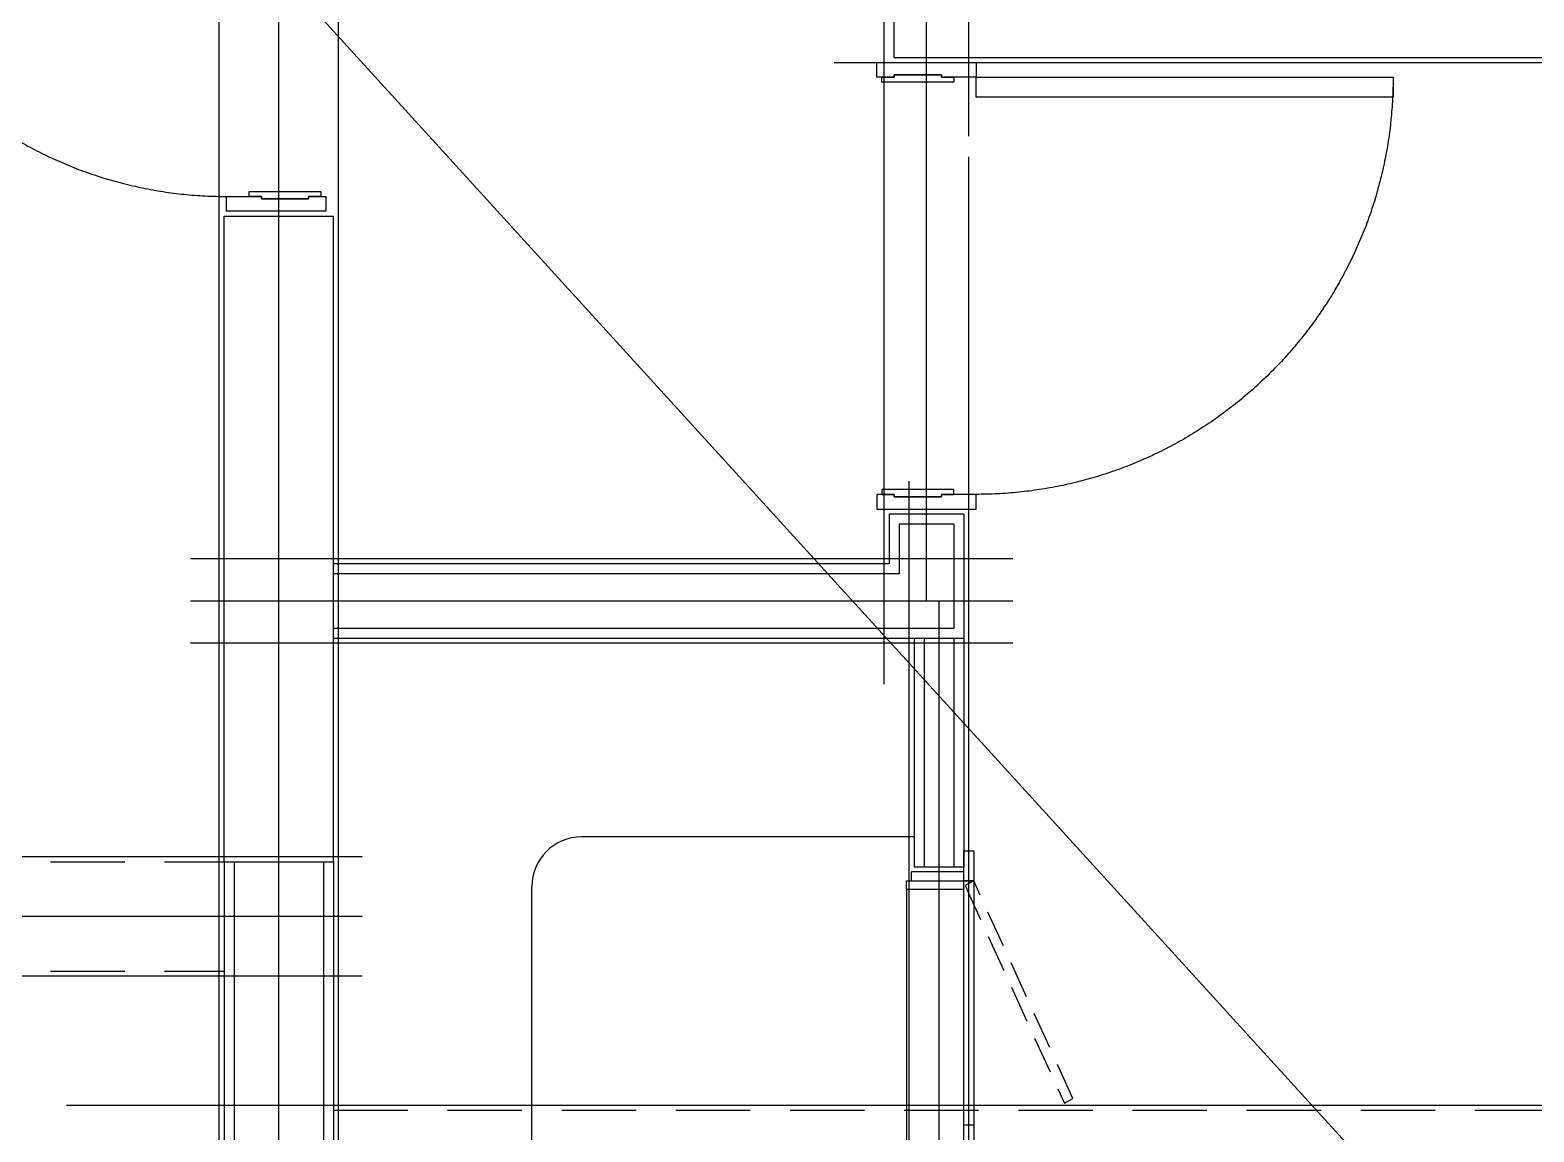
# Model space of a CAD drawing. Header units: millimetres. Extents: x 840000 to 1054178, y 0 to 59400.
# Drawn here: x 893961 to 896991, y 24767 to 26986 of the extents above; entities that cross this region are included whole.
import ezdxf
from ezdxf.xclip import XClip

# ---------------------------------------------------------------- set-up
doc = ezdxf.new("R2010")
doc.units = ezdxf.units.MM
doc.header["$LTSCALE"] = 100
doc.header["$XCLIPFRAME"] = 0
for name, pattern in [('X - 단위세대 확장형$0$CEN', [62, 60, -1, 0, -1]), ('X - 단위세대 확장형$0$X-55$0$( Hidden )', [0.375, 0.25, -0.125]), ('X - 단위세대 확장형$0$X-55$0$CENTER', [50.8, 31.75, -6.35, 6.35, -6.35]), ('X - 단위세대 확장형$0$xr-49D(확)$0$HID', [2.3, 1.5, -0.8])]:
    doc.linetypes.add(name, pattern=pattern)
doc.layers.get('DEFPOINTS').update_dxf_attribs({"color": 145})
for name, color, linetype in [('SYM', 7, 'Continuous'), ('X - 단위세대 확장형$0$A-CEN', 1, 'X - 단위세대 확장형$0$CEN'), ('X - 단위세대 확장형$0$AA-WAXM-CONC', 2, 'Continuous'), ('X - 단위세대 확장형$0$AA-WAXM-DRYW', 7, 'Continuous'), ('X - 단위세대 확장형$0$AA-XXXX-CNTL', 1, 'X - 단위세대 확장형$0$CEN'), ('X - 단위세대 확장형$0$X-55$0$02_F-KIT', 6, 'Continuous'), ('X - 단위세대 확장형$0$X-55$0$AA-XXXX-FUR', 8, 'Continuous'), ('X - 단위세대 확장형$0$xr-49D(확)$0$AA-XXXX-HIDL2', 7, 'X - 단위세대 확장형$0$xr-49D(확)$0$HID')]:
    doc.layers.add(name, color=color, linetype=linetype)
doc.layers.add('X - 단위세대 확장형$0$A-door', color=4, linetype='Continuous', lineweight=25)
doc.layers.add('X - 단위세대 확장형$0$A-MC', color=171, linetype='Continuous', plot=False)

# ---------------------------------------------------------------- blocks, each defined once
blk = doc.blocks.new('X - 단위세대 확장형$0$X-55$0$638386742643', base_point=(4884442.7, -1807360.7))
at = {"layer": 'X - 단위세대 확장형$0$A-door'}
for points in [[(4884264.8, -1806959.9), (4884264.8, -1806989.9), (4884334.8, -1806989.9), (4884334.8, -1806984.9), (4884429.8, -1806984.9), (4884429.8, -1806989.9), (4884464.8, -1806989.9), (4884464.8, -1806959.9)], [(4884264.8, -1807029.9), (4884264.8, -1806989.9), (4883424.8, -1806989.9), (4883424.8, -1807029.9)], [(4884334.8, -1806984.9), (4884334.8, -1806989.9), (4884309.8, -1806989.9), (4884309.8, -1806999.9), (4884454.8, -1806999.9), (4884454.8, -1806989.9), (4884429.8, -1806989.9), (4884429.8, -1806984.9)], [(4884264.8, -1807859.9), (4884264.8, -1807829.9), (4884334.8, -1807829.9), (4884334.8, -1807834.9), (4884429.8, -1807834.9), (4884429.8, -1807829.9), (4884464.8, -1807829.9), (4884464.8, -1807859.9)], [(4884334.8, -1807834.9), (4884334.8, -1807829.9), (4884309.8, -1807829.9), (4884309.8, -1807819.9), (4884454.8, -1807819.9), (4884454.8, -1807829.9), (4884429.8, -1807829.9), (4884429.8, -1807834.9)]]:
    blk.add_lwpolyline(points, close=True, dxfattribs=at)
at = {"layer": 'X - 단위세대 확장형$0$A-door', "color": 1, "linetype": 'X - 단위세대 확장형$0$X-55$0$CENTER', "ltscale": 5}
blk.add_arc((4884264.8, -1806989.9), 840, 180, 270, dxfattribs=at)
blk = doc.blocks.new('X - 단위세대 확장형$0$X-55$0$A$Cf4477e91')
at = {"layer": 'X - 단위세대 확장형$0$X-55$0$AA-XXXX-FUR', "ltscale": 20}
for p, q in [((60, 220), (60, 335)), ((78, 335), (60, 335)), ((78, 220), (78, 335)), ((1026, 220), (1026, 335)), ((1026, 335), (1044, 335)), ((1044, 335), (1044, 220)), ((42, 220), (42, 325)), ((60, 325), (42, 325)), ((1044, 325), (1062, 325)), ((1062, 220), (1062, 325)), ((60, 220), (0, 220)), ((0, 200), (0, 220)), ((0, 200), (0, 220)), ((60, 200), (60, 220)), ((60, 200), (60, 220)), ((60, 220), (1044, 220)), ((552, 220), (552, 200)), ((1044, 200), (1044, 220)), ((1044, 220), (1104, 220)), ((1044, 220), (1044, 200)), ((1104, 220), (1104, 200)), ((0, 200), (60, 200)), ((1044, 200), (60, 200)), ((1104, 200), (1044, 200))]:
    blk.add_line(p, q, dxfattribs=at)
at = {"layer": 'X - 단위세대 확장형$0$X-55$0$AA-XXXX-FUR', "color": 8, "ltscale": 20}
blk.add_line((1026, 335), (78, 335), dxfattribs=at)
at = {"layer": 'X - 단위세대 확장형$0$X-55$0$AA-XXXX-FUR', "color": 1, "linetype": 'X - 단위세대 확장형$0$X-55$0$( Hidden )', "ltscale": 3}
for points in [[(70, 217.3), (508.4, 17.3), (498.4, 0), (60, 200)], [(1034, 217.3), (595.6, 17.3), (605.6, 0), (1044, 200)]]:
    blk.add_lwpolyline(points, close=True, dxfattribs=at)
blk = doc.blocks.new('X - 단위세대 확장형$0$A$Cbc2b9392')
at = {"layer": 'X - 단위세대 확장형$0$A-CEN'}
for p, q in [((-3630.8, -8835), (-5287.7, -8835)), ((-3780, -8835), (-3780, -11486.8))]:
    blk.add_line(p, q, dxfattribs=at)
at = {"layer": 'X - 단위세대 확장형$0$A-MC'}
for p, q in [((-3890, -9002.5), (-3890, 0)), ((-3720, -7898.9), (-3720, 0)), ((-5230, -11486.8), (-5230, -6843.6)), ((-4990, -11486.8), (-4990, -6843.6)), ((-3991.2, -7750), (222.5, -7750)), ((-3720, -11486.8), (-3720, -7940.1)), ((-3840, -11486.8), (-3840, -8593.7)), ((-3630.8, -8750), (-5287.7, -8750)), ((-3630.8, -8920), (-5287.7, -8920)), ((-4941.8, -9350), (-8459.9, -9350)), ((-4941.8, -9590), (-8459.9, -9590)), ((-5538, -9850), (222.5, -9850))]:
    blk.add_line(p, q, dxfattribs=at)
at = {"layer": 'X - 단위세대 확장형$0$AA-WAXM-CONC'}
for p, q in [((-3870, -7740), (-3870, -7540)), ((-3870, -7740), (-200, -7740)), ((-5220, -9360), (-5220, -8060)), ((-5220, -8060), (-5000, -8060)), ((-5000, -9360), (-5000, -8060)), ((-5220, -9360), (-5000, -9360))]:
    blk.add_line(p, q, dxfattribs=at)
at = {"layer": 'X - 단위세대 확장형$0$AA-WAXM-DRYW'}
for p, q in [((-3880, -8660), (-3880, -8760)), ((-3730, -8660), (-3880, -8660)), ((-3730, -8660), (-3730, -9370)), ((-3860, -8680), (-3860, -8780)), ((-3750, -8680), (-3860, -8680)), ((-3750, -8680), (-3750, -8890)), ((-3880, -8760), (-5000, -8760)), ((-3860, -8780), (-5000, -8780)), ((-3750, -8890), (-5000, -8890)), ((-3730, -8910), (-5000, -8910)), ((-3830, -8910), (-3830, -9370)), ((-3810, -8910), (-3810, -9370)), ((-3750, -8910), (-3750, -9370)), ((-5220, -9360), (-5220, -10870)), ((-5200, -9360), (-5200, -10870)), ((-5020, -9360), (-5020, -10870)), ((-5000, -9360), (-5000, -10870)), ((-3830, -9370), (-3730, -9370))]:
    blk.add_line(p, q, dxfattribs=at)
at = {"layer": 'X - 단위세대 확장형$0$AA-XXXX-CNTL'}
for p, q in [((-3805, -8835), (-3805, 0)), ((-5110, -11486.8), (-5110, -6843.6)), ((-4941.8, -9470), (-8459.9, -9470))]:
    blk.add_line(p, q, dxfattribs=at)
at = {"layer": 'X - 단위세대 확장형$0$X-55$0$02_F-KIT'}
for p, q in [((-3830, -9310), (-4500, -9310)), ((-4600, -10370), (-4600, -9410))]:
    blk.add_line(p, q, dxfattribs=at)
blk.add_arc((-4500, -9410), 100, 90, 180, dxfattribs=at)
at = {"layer": 'X - 단위세대 확장형$0$xr-49D(확)$0$AA-XXXX-HIDL2'}
for p, q in [((-6490, -9360), (-5220, -9360)), ((-6490, -9580), (-5220, -9580)), ((-5000, -9860), (-1610, -9860))]:
    blk.add_line(p, q, dxfattribs=at)
at = {"rotation": 90}
blk.add_blockref('X - 단위세대 확장형$0$X-55$0$A$Cf4477e91', (-3510, -10442), dxfattribs=at)
at = {"layer": 'X - 단위세대 확장형$0$A-door'}
blk.add_blockref('X - 단위세대 확장형$0$X-55$0$638386742643', (-5037.1, -7550.8), dxfattribs=at)
at = {"layer": 'X - 단위세대 확장형$0$A-door', "xscale": -1}
blk.add_blockref('X - 단위세대 확장형$0$X-55$0$638386742643', (-3882.9, -8150.8), dxfattribs=at)
blk = doc.blocks.new('X - 단위세대 확장형', base_point=(-475.4, -286.7))
blk.add_blockref('X - 단위세대 확장형$0$A$Cbc2b9392', (78822, 50563.1))
blk = doc.blocks.new('X - CORE', base_point=(-475.4, -286.7))
at = {"layer": 'DEFPOINTS'}
blk.add_line((34027.2, -11180.9), (14850, 9860), dxfattribs=at)
blk = doc.blocks.new('X - 평면도', base_point=(-475.4, -286.7))
blk.add_blockref('X - CORE', (1308136.6, 44096.4))

msp = doc.modelspace()

# ---------------------------------------------------------------- block references
ref = msp.add_blockref('X - 평면도', (-439725.3, -16179.1))
XClip(ref).set_block_clipping_path([(1279249.9173513227, 15892.4151621314), (1363249.9173513227, 75292.4151621313)])

# ---------------------------------------------------------------- next in the draw order: block references
at = {"layer": 'SYM'}
ref = msp.add_blockref('X - 단위세대 확장형', (820274.7, -16179.1), dxfattribs=at)
XClip(ref).set_block_clipping_path([(27286.2339647645, 22495.2025850526), (88213.6007378809, 68689.6277392105)])

doc.saveas('drawing.dxf')
